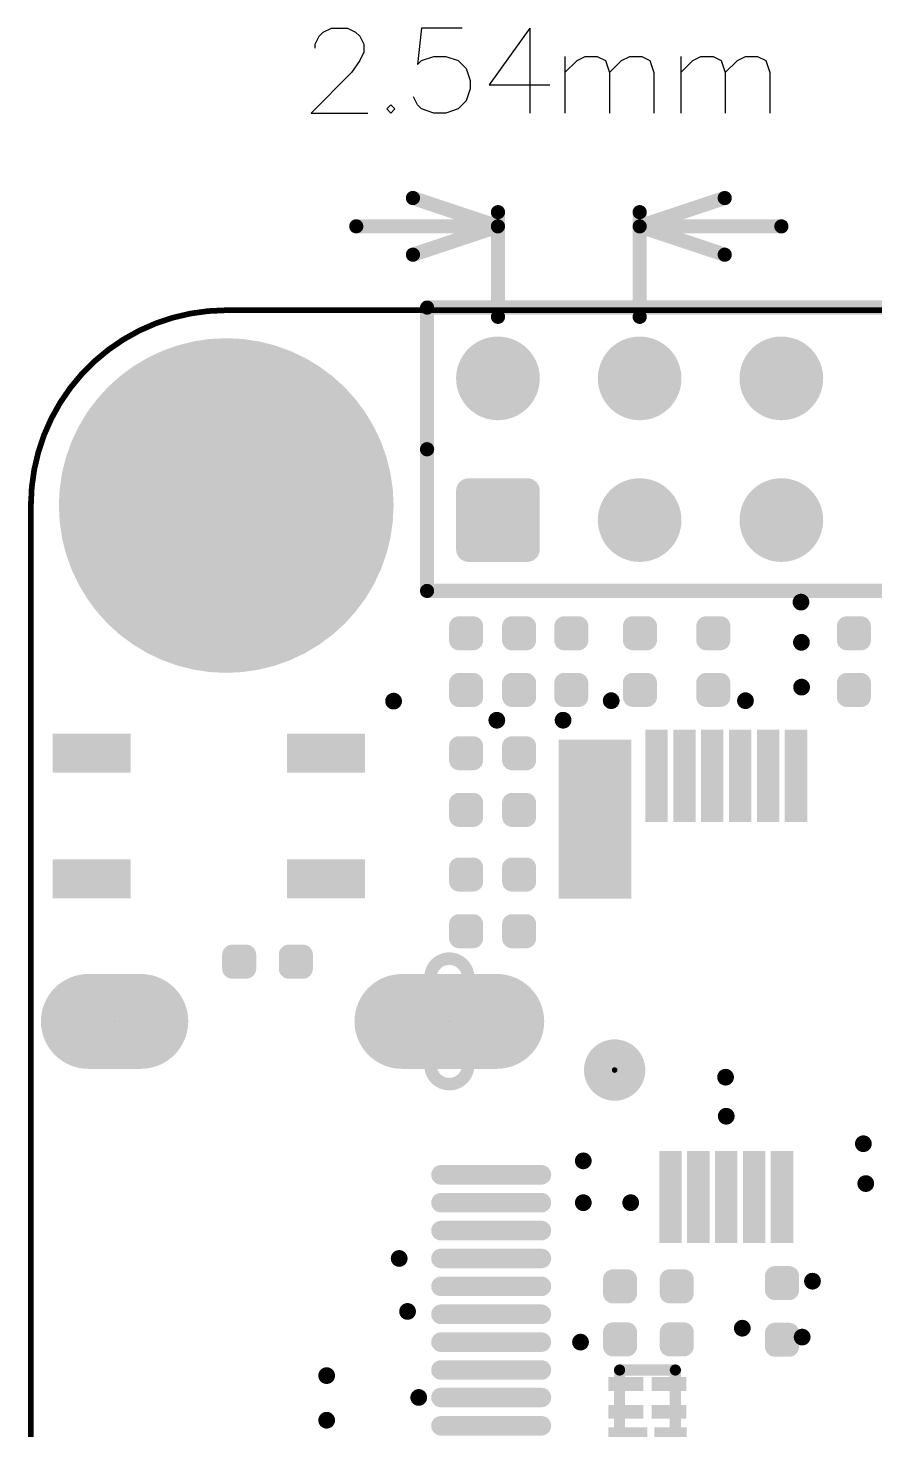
# Model space of a CAD drawing. Header units: millimetres. Extents: x 135.3 to 226.6, y 69.5 to 125.
# Drawn here: x 151.92 to 167.1, y 99.88 to 125.02 of the extents above; entities that cross this region are included whole.
import ezdxf

# ---------------------------------------------------------------- set-up
doc = ezdxf.new("R2010")
doc.units = ezdxf.units.MM
for name, color, linetype in [('Mechanical1', 6, 'Continuous'), ('Mechanical13', 56, 'Continuous'), ('Mechanical9', 56, 'Continuous'), ('PadHoleLayer', 156, 'Continuous'), ('TopSolder', 216, 'Continuous'), ('ViaHoleLayer', 16, 'Continuous')]:
    doc.layers.add(name, color=color, linetype=linetype)

# ---------------------------------------------------------------- blocks, each defined once
blk = doc.blocks.new('0402R_N_HIGHDENSITY_64')
at = {"layer": 'TopSolder', "const_width": 0.1778}
for points in [[(-0.7239, 0.127, 1), (-0.5461, 0.127, 1)], [(-0.4699, 0.127, 1), (-0.2921, 0.127, 1)], [(0.2921, 0.127, 1), (0.4699, 0.127, 1)], [(0.5461, 0.127, 1), (0.7239, 0.127, 1)], [(-0.7239, -0.127, 1), (-0.5461, -0.127, 1)], [(-0.4699, -0.127, 1), (-0.2921, -0.127, 1)], [(0.2921, -0.127, 1), (0.4699, -0.127, 1)], [(0.5461, -0.127, 1), (0.7239, -0.127, 1)]]:
    blk.add_lwpolyline(points, format="xyb", close=True, dxfattribs=at)
at = {"layer": 'TopSolder'}
for points in [[(-0.635, -0.3048), (-0.381, -0.3048), (-0.635, 0.3048), (-0.381, 0.3048)], [(0.381, -0.3048), (0.635, -0.3048), (0.381, 0.3048), (0.635, 0.3048)], [(-0.8128, -0.127), (-0.2032, -0.127), (-0.8128, 0.127), (-0.2032, 0.127)], [(0.2032, -0.127), (0.8128, -0.127), (0.2032, 0.127), (0.8128, 0.127)]]:
    blk.add_solid(points, dxfattribs=at)
blk = doc.blocks.new('0402R_N_HIGHDENSITY_81')
at = {"layer": 'TopSolder', "const_width": 0.1778}
for points in [[(-0.7239, 0.127, 1), (-0.5461, 0.127, 1)], [(-0.4699, 0.127, 1), (-0.2921, 0.127, 1)], [(0.2921, 0.127, 1), (0.4699, 0.127, 1)], [(0.5461, 0.127, 1), (0.7239, 0.127, 1)], [(-0.7239, -0.127, 1), (-0.5461, -0.127, 1)], [(-0.4699, -0.127, 1), (-0.2921, -0.127, 1)], [(0.2921, -0.127, 1), (0.4699, -0.127, 1)], [(0.5461, -0.127, 1), (0.7239, -0.127, 1)]]:
    blk.add_lwpolyline(points, format="xyb", close=True, dxfattribs=at)
at = {"layer": 'TopSolder'}
for points in [[(-0.635, -0.3048), (-0.381, -0.3048), (-0.635, 0.3048), (-0.381, 0.3048)], [(0.381, -0.3048), (0.635, -0.3048), (0.381, 0.3048), (0.635, 0.3048)], [(-0.8128, -0.127), (-0.2032, -0.127), (-0.8128, 0.127), (-0.2032, 0.127)], [(0.2032, -0.127), (0.8128, -0.127), (0.2032, 0.127), (0.8128, 0.127)]]:
    blk.add_solid(points, dxfattribs=at)
blk = doc.blocks.new('0402R_N_HIGHDENSITY_82')
at = {"layer": 'TopSolder', "const_width": 0.1778}
for points in [[(-0.7239, 0.127, 1), (-0.5461, 0.127, 1)], [(-0.4699, 0.127, 1), (-0.2921, 0.127, 1)], [(0.2921, 0.127, 1), (0.4699, 0.127, 1)], [(0.5461, 0.127, 1), (0.7239, 0.127, 1)], [(-0.7239, -0.127, 1), (-0.5461, -0.127, 1)], [(-0.4699, -0.127, 1), (-0.2921, -0.127, 1)], [(0.2921, -0.127, 1), (0.4699, -0.127, 1)], [(0.5461, -0.127, 1), (0.7239, -0.127, 1)]]:
    blk.add_lwpolyline(points, format="xyb", close=True, dxfattribs=at)
at = {"layer": 'TopSolder'}
for points in [[(-0.635, -0.3048), (-0.381, -0.3048), (-0.635, 0.3048), (-0.381, 0.3048)], [(0.381, -0.3048), (0.635, -0.3048), (0.381, 0.3048), (0.635, 0.3048)], [(-0.8128, -0.127), (-0.2032, -0.127), (-0.8128, 0.127), (-0.2032, 0.127)], [(0.2032, -0.127), (0.8128, -0.127), (0.2032, 0.127), (0.8128, 0.127)]]:
    blk.add_solid(points, dxfattribs=at)
blk = doc.blocks.new('0402R_N_HIGHDENSITY_88')
at = {"layer": 'TopSolder', "const_width": 0.1778}
for points in [[(-0.7239, 0.127, 1), (-0.5461, 0.127, 1)], [(-0.4699, 0.127, 1), (-0.2921, 0.127, 1)], [(0.2921, 0.127, 1), (0.4699, 0.127, 1)], [(0.5461, 0.127, 1), (0.7239, 0.127, 1)], [(-0.7239, -0.127, 1), (-0.5461, -0.127, 1)], [(-0.4699, -0.127, 1), (-0.2921, -0.127, 1)], [(0.2921, -0.127, 1), (0.4699, -0.127, 1)], [(0.5461, -0.127, 1), (0.7239, -0.127, 1)]]:
    blk.add_lwpolyline(points, format="xyb", close=True, dxfattribs=at)
at = {"layer": 'TopSolder'}
for points in [[(-0.635, -0.3048), (-0.381, -0.3048), (-0.635, 0.3048), (-0.381, 0.3048)], [(0.381, -0.3048), (0.635, -0.3048), (0.381, 0.3048), (0.635, 0.3048)], [(-0.8128, -0.127), (-0.2032, -0.127), (-0.8128, 0.127), (-0.2032, 0.127)], [(0.2032, -0.127), (0.8128, -0.127), (0.2032, 0.127), (0.8128, 0.127)]]:
    blk.add_solid(points, dxfattribs=at)
blk = doc.blocks.new('0402R_N_HIGHDENSITY_126')
at = {"layer": 'TopSolder', "const_width": 0.1778}
for points in [[(-0.7239, 0.127, 1), (-0.5461, 0.127, 1)], [(-0.4699, 0.127, 1), (-0.2921, 0.127, 1)], [(0.2921, 0.127, 1), (0.4699, 0.127, 1)], [(0.5461, 0.127, 1), (0.7239, 0.127, 1)], [(-0.7239, -0.127, 1), (-0.5461, -0.127, 1)], [(-0.4699, -0.127, 1), (-0.2921, -0.127, 1)], [(0.2921, -0.127, 1), (0.4699, -0.127, 1)], [(0.5461, -0.127, 1), (0.7239, -0.127, 1)]]:
    blk.add_lwpolyline(points, format="xyb", close=True, dxfattribs=at)
at = {"layer": 'TopSolder'}
for points in [[(-0.635, -0.3048), (-0.381, -0.3048), (-0.635, 0.3048), (-0.381, 0.3048)], [(0.381, -0.3048), (0.635, -0.3048), (0.381, 0.3048), (0.635, 0.3048)], [(-0.8128, -0.127), (-0.2032, -0.127), (-0.8128, 0.127), (-0.2032, 0.127)], [(0.2032, -0.127), (0.8128, -0.127), (0.2032, 0.127), (0.8128, 0.127)]]:
    blk.add_solid(points, dxfattribs=at)
blk = doc.blocks.new('0402R_N_HIGHDENSITY_127')
at = {"layer": 'TopSolder', "const_width": 0.1778}
for points in [[(-0.7239, 0.127, 1), (-0.5461, 0.127, 1)], [(-0.4699, 0.127, 1), (-0.2921, 0.127, 1)], [(0.2921, 0.127, 1), (0.4699, 0.127, 1)], [(0.5461, 0.127, 1), (0.7239, 0.127, 1)], [(-0.7239, -0.127, 1), (-0.5461, -0.127, 1)], [(-0.4699, -0.127, 1), (-0.2921, -0.127, 1)], [(0.2921, -0.127, 1), (0.4699, -0.127, 1)], [(0.5461, -0.127, 1), (0.7239, -0.127, 1)]]:
    blk.add_lwpolyline(points, format="xyb", close=True, dxfattribs=at)
at = {"layer": 'TopSolder'}
for points in [[(-0.635, -0.3048), (-0.381, -0.3048), (-0.635, 0.3048), (-0.381, 0.3048)], [(0.381, -0.3048), (0.635, -0.3048), (0.381, 0.3048), (0.635, 0.3048)], [(-0.8128, -0.127), (-0.2032, -0.127), (-0.8128, 0.127), (-0.2032, 0.127)], [(0.2032, -0.127), (0.8128, -0.127), (0.2032, 0.127), (0.8128, 0.127)]]:
    blk.add_solid(points, dxfattribs=at)
blk = doc.blocks.new('0402R_N_HIGHDENSITY_132')
at = {"layer": 'TopSolder', "const_width": 0.1778}
for points in [[(-0.7239, 0.127, 1), (-0.5461, 0.127, 1)], [(-0.4699, 0.127, 1), (-0.2921, 0.127, 1)], [(0.2921, 0.127, 1), (0.4699, 0.127, 1)], [(0.5461, 0.127, 1), (0.7239, 0.127, 1)], [(-0.7239, -0.127, 1), (-0.5461, -0.127, 1)], [(-0.4699, -0.127, 1), (-0.2921, -0.127, 1)], [(0.2921, -0.127, 1), (0.4699, -0.127, 1)], [(0.5461, -0.127, 1), (0.7239, -0.127, 1)]]:
    blk.add_lwpolyline(points, format="xyb", close=True, dxfattribs=at)
at = {"layer": 'TopSolder'}
for points in [[(-0.635, -0.3048), (-0.381, -0.3048), (-0.635, 0.3048), (-0.381, 0.3048)], [(0.381, -0.3048), (0.635, -0.3048), (0.381, 0.3048), (0.635, 0.3048)], [(-0.8128, -0.127), (-0.2032, -0.127), (-0.8128, 0.127), (-0.2032, 0.127)], [(0.2032, -0.127), (0.8128, -0.127), (0.2032, 0.127), (0.8128, 0.127)]]:
    blk.add_solid(points, dxfattribs=at)
blk = doc.blocks.new('0402R_N_HIGHDENSITY_133')
at = {"layer": 'TopSolder', "const_width": 0.1778}
for points in [[(-0.7239, 0.127, 1), (-0.5461, 0.127, 1)], [(-0.4699, 0.127, 1), (-0.2921, 0.127, 1)], [(0.2921, 0.127, 1), (0.4699, 0.127, 1)], [(0.5461, 0.127, 1), (0.7239, 0.127, 1)], [(-0.7239, -0.127, 1), (-0.5461, -0.127, 1)], [(-0.4699, -0.127, 1), (-0.2921, -0.127, 1)], [(0.2921, -0.127, 1), (0.4699, -0.127, 1)], [(0.5461, -0.127, 1), (0.7239, -0.127, 1)]]:
    blk.add_lwpolyline(points, format="xyb", close=True, dxfattribs=at)
at = {"layer": 'TopSolder'}
for points in [[(-0.635, -0.3048), (-0.381, -0.3048), (-0.635, 0.3048), (-0.381, 0.3048)], [(0.381, -0.3048), (0.635, -0.3048), (0.381, 0.3048), (0.635, 0.3048)], [(-0.8128, -0.127), (-0.2032, -0.127), (-0.8128, 0.127), (-0.2032, 0.127)], [(0.2032, -0.127), (0.8128, -0.127), (0.2032, 0.127), (0.8128, 0.127)]]:
    blk.add_solid(points, dxfattribs=at)
blk = doc.blocks.new('0402R_N_HIGHDENSITY_134')
at = {"layer": 'TopSolder', "const_width": 0.1778}
for points in [[(-0.7239, 0.127, 1), (-0.5461, 0.127, 1)], [(-0.4699, 0.127, 1), (-0.2921, 0.127, 1)], [(0.2921, 0.127, 1), (0.4699, 0.127, 1)], [(0.5461, 0.127, 1), (0.7239, 0.127, 1)], [(-0.7239, -0.127, 1), (-0.5461, -0.127, 1)], [(-0.4699, -0.127, 1), (-0.2921, -0.127, 1)], [(0.2921, -0.127, 1), (0.4699, -0.127, 1)], [(0.5461, -0.127, 1), (0.7239, -0.127, 1)]]:
    blk.add_lwpolyline(points, format="xyb", close=True, dxfattribs=at)
at = {"layer": 'TopSolder'}
for points in [[(-0.635, -0.3048), (-0.381, -0.3048), (-0.635, 0.3048), (-0.381, 0.3048)], [(0.381, -0.3048), (0.635, -0.3048), (0.381, 0.3048), (0.635, 0.3048)], [(-0.8128, -0.127), (-0.2032, -0.127), (-0.8128, 0.127), (-0.2032, 0.127)], [(0.2032, -0.127), (0.8128, -0.127), (0.2032, 0.127), (0.8128, 0.127)]]:
    blk.add_solid(points, dxfattribs=at)
blk = doc.blocks.new('0402R_N_HIGHDENSITY_135')
at = {"layer": 'TopSolder', "const_width": 0.1778}
for points in [[(-0.7239, 0.127, 1), (-0.5461, 0.127, 1)], [(-0.4699, 0.127, 1), (-0.2921, 0.127, 1)], [(0.2921, 0.127, 1), (0.4699, 0.127, 1)], [(0.5461, 0.127, 1), (0.7239, 0.127, 1)], [(-0.7239, -0.127, 1), (-0.5461, -0.127, 1)], [(-0.4699, -0.127, 1), (-0.2921, -0.127, 1)], [(0.2921, -0.127, 1), (0.4699, -0.127, 1)], [(0.5461, -0.127, 1), (0.7239, -0.127, 1)]]:
    blk.add_lwpolyline(points, format="xyb", close=True, dxfattribs=at)
at = {"layer": 'TopSolder'}
for points in [[(-0.635, -0.3048), (-0.381, -0.3048), (-0.635, 0.3048), (-0.381, 0.3048)], [(0.381, -0.3048), (0.635, -0.3048), (0.381, 0.3048), (0.635, 0.3048)], [(-0.8128, -0.127), (-0.2032, -0.127), (-0.8128, 0.127), (-0.2032, 0.127)], [(0.2032, -0.127), (0.8128, -0.127), (0.2032, 0.127), (0.8128, 0.127)]]:
    blk.add_solid(points, dxfattribs=at)
blk = doc.blocks.new('0402R_N_HIGHDENSITY_136')
at = {"layer": 'TopSolder', "const_width": 0.1778}
for points in [[(-0.7239, 0.127, 1), (-0.5461, 0.127, 1)], [(-0.4699, 0.127, 1), (-0.2921, 0.127, 1)], [(0.2921, 0.127, 1), (0.4699, 0.127, 1)], [(0.5461, 0.127, 1), (0.7239, 0.127, 1)], [(-0.7239, -0.127, 1), (-0.5461, -0.127, 1)], [(-0.4699, -0.127, 1), (-0.2921, -0.127, 1)], [(0.2921, -0.127, 1), (0.4699, -0.127, 1)], [(0.5461, -0.127, 1), (0.7239, -0.127, 1)]]:
    blk.add_lwpolyline(points, format="xyb", close=True, dxfattribs=at)
at = {"layer": 'TopSolder'}
for points in [[(-0.635, -0.3048), (-0.381, -0.3048), (-0.635, 0.3048), (-0.381, 0.3048)], [(0.381, -0.3048), (0.635, -0.3048), (0.381, 0.3048), (0.635, 0.3048)], [(-0.8128, -0.127), (-0.2032, -0.127), (-0.8128, 0.127), (-0.2032, 0.127)], [(0.2032, -0.127), (0.8128, -0.127), (0.2032, 0.127), (0.8128, 0.127)]]:
    blk.add_solid(points, dxfattribs=at)
blk = doc.blocks.new('0402R_N_HIGHDENSITY_161')
at = {"layer": 'TopSolder', "const_width": 0.1778}
for points in [[(-0.7239, 0.127, 1), (-0.5461, 0.127, 1)], [(-0.4699, 0.127, 1), (-0.2921, 0.127, 1)], [(0.2921, 0.127, 1), (0.4699, 0.127, 1)], [(0.5461, 0.127, 1), (0.7239, 0.127, 1)], [(-0.7239, -0.127, 1), (-0.5461, -0.127, 1)], [(-0.4699, -0.127, 1), (-0.2921, -0.127, 1)], [(0.2921, -0.127, 1), (0.4699, -0.127, 1)], [(0.5461, -0.127, 1), (0.7239, -0.127, 1)]]:
    blk.add_lwpolyline(points, format="xyb", close=True, dxfattribs=at)
at = {"layer": 'TopSolder'}
for points in [[(-0.635, -0.3048), (-0.381, -0.3048), (-0.635, 0.3048), (-0.381, 0.3048)], [(0.381, -0.3048), (0.635, -0.3048), (0.381, 0.3048), (0.635, 0.3048)], [(-0.8128, -0.127), (-0.2032, -0.127), (-0.8128, 0.127), (-0.2032, 0.127)], [(0.2032, -0.127), (0.8128, -0.127), (0.2032, 0.127), (0.8128, 0.127)]]:
    blk.add_solid(points, dxfattribs=at)
blk = doc.blocks.new('0402R_N_HIGHDENSITY_166')
at = {"layer": 'TopSolder', "const_width": 0.1778}
for points in [[(-0.7239, 0.127, 1), (-0.5461, 0.127, 1)], [(-0.4699, 0.127, 1), (-0.2921, 0.127, 1)], [(0.2921, 0.127, 1), (0.4699, 0.127, 1)], [(0.5461, 0.127, 1), (0.7239, 0.127, 1)], [(-0.7239, -0.127, 1), (-0.5461, -0.127, 1)], [(-0.4699, -0.127, 1), (-0.2921, -0.127, 1)], [(0.2921, -0.127, 1), (0.4699, -0.127, 1)], [(0.5461, -0.127, 1), (0.7239, -0.127, 1)]]:
    blk.add_lwpolyline(points, format="xyb", close=True, dxfattribs=at)
at = {"layer": 'TopSolder'}
for points in [[(-0.635, -0.3048), (-0.381, -0.3048), (-0.635, 0.3048), (-0.381, 0.3048)], [(0.381, -0.3048), (0.635, -0.3048), (0.381, 0.3048), (0.635, 0.3048)], [(-0.8128, -0.127), (-0.2032, -0.127), (-0.8128, 0.127), (-0.2032, 0.127)], [(0.2032, -0.127), (0.8128, -0.127), (0.2032, 0.127), (0.8128, 0.127)]]:
    blk.add_solid(points, dxfattribs=at)
blk = doc.blocks.new('D3V3F4U10LP7_167')
at = {"layer": 'Mechanical13', "const_width": 0.2}
for points in [[(1.25, 0.5), (-1.25, 0.5)], [(-1.25, -0.5), (-1.25, 0.5)], [(1.25, -0.5), (1.25, 0.5)], [(1.25, -0.5), (-1.25, -0.5)]]:
    blk.add_lwpolyline(points, dxfattribs=at)
at = {"layer": 'Mechanical13', "const_width": 0.1}
for points in [[(-1.3, 0.5, 1), (-1.2, 0.5, 1)], [(-1.3, 0.5, 1), (-1.2, 0.5, 1)], [(1.2, 0.5, 1), (1.3, 0.5, 1)], [(1.2, 0.5, 1), (1.3, 0.5, 1)], [(-1.3, -0.5, 1), (-1.2, -0.5, 1)], [(-1.3, -0.5, 1), (-1.2, -0.5, 1)], [(1.2, -0.5, 1), (1.3, -0.5, 1)], [(1.2, -0.5, 1), (1.3, -0.5, 1)]]:
    blk.add_lwpolyline(points, format="xyb", close=True, dxfattribs=at)
at = {"layer": 'TopSolder'}
for points in [[(-0.875, 0.075), (-0.875, 0.699), (-1.125, 0.075), (-1.125, 0.699)], [(-0.375, 0.075), (-0.375, 0.699), (-0.625, 0.075), (-0.625, 0.699)], [(0.225, 0.125), (0.225, 0.7), (-0.225, 0.125), (-0.225, 0.7)], [(0.625, 0.075), (0.625, 0.699), (0.375, 0.075), (0.375, 0.699)], [(1.125, 0.075), (1.125, 0.699), (0.875, 0.075), (0.875, 0.699)], [(-0.875, -0.7), (-0.875, -0.076), (-1.125, -0.7), (-1.125, -0.076)], [(-0.375, -0.7), (-0.375, -0.076), (-0.625, -0.7), (-0.625, -0.076)], [(0.225, -0.701), (0.225, -0.001), (-0.225, -0.701), (-0.225, -0.001)], [(0.625, -0.7), (0.625, -0.076), (0.375, -0.7), (0.375, -0.076)], [(1.125, -0.7), (1.125, -0.076), (0.875, -0.7), (0.875, -0.076)]]:
    blk.add_solid(points, dxfattribs=at)
blk = doc.blocks.new('0402C_N_HIGHDENSITY_183')
at = {"layer": 'TopSolder', "const_width": 0.1778}
for points in [[(-0.7239, 0.127, 1), (-0.5461, 0.127, 1)], [(-0.4699, 0.127, 1), (-0.2921, 0.127, 1)], [(0.2921, 0.127, 1), (0.4699, 0.127, 1)], [(0.5461, 0.127, 1), (0.7239, 0.127, 1)], [(-0.7239, -0.127, 1), (-0.5461, -0.127, 1)], [(-0.4699, -0.127, 1), (-0.2921, -0.127, 1)], [(0.2921, -0.127, 1), (0.4699, -0.127, 1)], [(0.5461, -0.127, 1), (0.7239, -0.127, 1)]]:
    blk.add_lwpolyline(points, format="xyb", close=True, dxfattribs=at)
at = {"layer": 'TopSolder'}
for points in [[(-0.635, -0.3048), (-0.381, -0.3048), (-0.635, 0.3048), (-0.381, 0.3048)], [(0.381, -0.3048), (0.635, -0.3048), (0.381, 0.3048), (0.635, 0.3048)], [(-0.8128, -0.127), (-0.2032, -0.127), (-0.8128, 0.127), (-0.2032, 0.127)], [(0.2032, -0.127), (0.8128, -0.127), (0.2032, 0.127), (0.8128, 0.127)]]:
    blk.add_solid(points, dxfattribs=at)
blk = doc.blocks.new('CON_HDMI_A_SMD_HD_194')
at = {"layer": 'PadHoleLayer', "const_width": 0.225}
for points in [[(-7.537, 3.838), (-6.962, 3.838, -1), (-6.962, 3.163), (-7.537, 3.163, -1)], [(6.963, 3.838), (7.538, 3.838, -1), (7.538, 3.163), (6.963, 3.163, -1)], [(-8.037, -2.163), (-6.462, -2.163, -1), (-6.462, -2.838), (-8.037, -2.838, -1)], [(6.463, -2.162), (8.038, -2.162, -1), (8.038, -2.837), (6.463, -2.837, -1)]]:
    blk.add_lwpolyline(points, format="xyb", close=True, dxfattribs=at)
at = {"layer": 'PadHoleLayer'}
for points in [[(-7.25, 3.5), (-7.25, 3.5, -1), (-7.25, 3.5), (-7.25, 3.5, -1)], [(7.25, 3.5), (7.25, 3.5, -1), (7.25, 3.5), (7.25, 3.5, -1)], [(-7.25, -2.5), (-7.25, -2.5, -1), (-7.25, -2.5), (-7.25, -2.5, -1)], [(7.25, -2.5), (7.25, -2.5, -1), (7.25, -2.5), (7.25, -2.5, -1)]]:
    blk.add_lwpolyline(points, format="xyb", close=True, dxfattribs=at)
at = {"layer": 'TopSolder'}
for points, const_width in [([(-7.25, 3.075), (-7.25, 3.925)], 1.702), ([(7.25, 3.03), (7.25, 3.97)], 1.702), ([(-7.25, -3.35), (-7.25, -1.65)], 1.702), ([(7.25, -3.35), (7.25, -1.65)], 1.702), ([(-4.5, -4.15), (-4.5, -2.35)], 0.351), ([(-4, -4.15), (-4, -2.35)], 0.351), ([(-3.5, -4.15), (-3.5, -2.35)], 0.351), ([(-3, -4.15), (-3, -2.35)], 0.351), ([(-2.5, -4.15), (-2.5, -2.35)], 0.351), ([(-2, -4.15), (-2, -2.35)], 0.351), ([(-1.5, -4.15), (-1.5, -2.35)], 0.351), ([(-1, -4.15), (-1, -2.35)], 0.351), ([(-0.5, -4.15), (-0.5, -2.35)], 0.351), ([(0, -4.15), (0, -2.35)], 0.351), ([(0.508, -4.15), (0.508, -2.35)], 0.351), ([(1, -4.15), (1, -2.35)], 0.351), ([(1.5, -4.15), (1.5, -2.35)], 0.351), ([(2, -4.15), (2, -2.35)], 0.351), ([(2.5, -4.15), (2.5, -2.35)], 0.351), ([(3, -4.15), (3, -2.35)], 0.351), ([(3.5, -4.15), (3.5, -2.35)], 0.351), ([(4, -4.15), (4, -2.35)], 0.351), ([(4.5, -4.15), (4.5, -2.35)], 0.351)]:
    blk.add_lwpolyline(points, dxfattribs=dict(at, const_width=const_width))
for points, const_width in [([(-7.675, 3.925, 1), (-6.825, 3.925, 1)], 0.851), ([(6.825, 3.97, 1), (7.675, 3.97, 1)], 0.851), ([(-7.675, 3.075, 1), (-6.825, 3.075, 1)], 0.851), ([(6.825, 3.03, 1), (7.675, 3.03, 1)], 0.851), ([(-7.675, -1.65, 1), (-6.825, -1.65, 1)], 0.851), ([(6.825, -1.65, 1), (7.675, -1.65, 1)], 0.851), ([(-4.588, -2.35, 1), (-4.412, -2.35, 1)], 0.175), ([(-4.088, -2.35, 1), (-3.912, -2.35, 1)], 0.175), ([(-3.588, -2.35, 1), (-3.412, -2.35, 1)], 0.175), ([(-3.088, -2.35, 1), (-2.912, -2.35, 1)], 0.175), ([(-2.588, -2.35, 1), (-2.412, -2.35, 1)], 0.175), ([(-2.088, -2.35, 1), (-1.912, -2.35, 1)], 0.175), ([(-1.588, -2.35, 1), (-1.412, -2.35, 1)], 0.175), ([(-1.088, -2.35, 1), (-0.912, -2.35, 1)], 0.175), ([(-0.588, -2.35, 1), (-0.412, -2.35, 1)], 0.175), ([(-0.088, -2.35, 1), (0.088, -2.35, 1)], 0.175), ([(0.42, -2.35, 1), (0.596, -2.35, 1)], 0.175), ([(0.912, -2.35, 1), (1.088, -2.35, 1)], 0.175), ([(1.412, -2.35, 1), (1.588, -2.35, 1)], 0.175), ([(1.912, -2.35, 1), (2.088, -2.35, 1)], 0.175), ([(2.412, -2.35, 1), (2.588, -2.35, 1)], 0.175), ([(2.912, -2.35, 1), (3.088, -2.35, 1)], 0.175), ([(3.412, -2.35, 1), (3.588, -2.35, 1)], 0.175), ([(3.912, -2.35, 1), (4.088, -2.35, 1)], 0.175), ([(4.412, -2.35, 1), (4.588, -2.35, 1)], 0.175), ([(-7.675, -3.35, 1), (-6.825, -3.35, 1)], 0.851), ([(6.825, -3.35, 1), (7.675, -3.35, 1)], 0.851), ([(-4.588, -4.15, 1), (-4.412, -4.15, 1)], 0.175), ([(-4.088, -4.15, 1), (-3.912, -4.15, 1)], 0.175), ([(-3.588, -4.15, 1), (-3.412, -4.15, 1)], 0.175), ([(-3.088, -4.15, 1), (-2.912, -4.15, 1)], 0.175), ([(-2.588, -4.15, 1), (-2.412, -4.15, 1)], 0.175), ([(-2.088, -4.15, 1), (-1.912, -4.15, 1)], 0.175), ([(-1.588, -4.15, 1), (-1.412, -4.15, 1)], 0.175), ([(-1.088, -4.15, 1), (-0.912, -4.15, 1)], 0.175), ([(-0.588, -4.15, 1), (-0.412, -4.15, 1)], 0.175), ([(-0.088, -4.15, 1), (0.088, -4.15, 1)], 0.175), ([(0.42, -4.15, 1), (0.596, -4.15, 1)], 0.175), ([(0.912, -4.15, 1), (1.088, -4.15, 1)], 0.175), ([(1.412, -4.15, 1), (1.588, -4.15, 1)], 0.175), ([(1.912, -4.15, 1), (2.088, -4.15, 1)], 0.175), ([(2.412, -4.15, 1), (2.588, -4.15, 1)], 0.175), ([(2.912, -4.15, 1), (3.088, -4.15, 1)], 0.175), ([(3.412, -4.15, 1), (3.588, -4.15, 1)], 0.175), ([(3.912, -4.15, 1), (4.088, -4.15, 1)], 0.175), ([(4.412, -4.15, 1), (4.588, -4.15, 1)], 0.175)]:
    blk.add_lwpolyline(points, format="xyb", close=True, dxfattribs=dict(at, const_width=const_width))
blk = doc.blocks.new('HEADER_20X2_2_54_DIP_195')
at = {"layer": 'Mechanical13', "const_width": 0.254}
for points in [[(-2.54, 25.4), (-2.54, -25.4)], [(-2.54, 25.4), (0, 25.4)], [(0, 25.4), (2.54, 25.4)], [(2.54, 25.4), (2.54, -25.4)]]:
    blk.add_lwpolyline(points, dxfattribs=at)
at = {"layer": 'Mechanical13', "const_width": 0.127}
for points in [[(-2.603, 25.4, 1), (-2.477, 25.4, 1)], [(-2.603, 25.4, 1), (-2.477, 25.4, 1)], [(-0.064, 25.4, 1), (0.064, 25.4, 1)], [(-0.064, 25.4, 1), (0.064, 25.4, 1)], [(2.477, 25.4, 1), (2.603, 25.4, 1)], [(2.477, 25.4, 1), (2.603, 25.4, 1)]]:
    blk.add_lwpolyline(points, format="xyb", close=True, dxfattribs=at)
at = {"layer": 'PadHoleLayer', "const_width": 0.45}
for points in [[(-1.495, 24.13, 1), (-1.045, 24.13, 1)], [(1.045, 24.13, 1), (1.495, 24.13, 1)], [(-1.495, 21.59, 1), (-1.045, 21.59, 1)], [(1.045, 21.59, 1), (1.495, 21.59, 1)], [(-1.495, 19.05, 1), (-1.045, 19.05, 1)], [(1.045, 19.05, 1), (1.495, 19.05, 1)]]:
    blk.add_lwpolyline(points, format="xyb", close=True, dxfattribs=at)
at = {"layer": 'TopSolder'}
for points, const_width in [([(-1.907, 24.655, 1), (-1.683, 24.655, 1)], 0.225), ([(-0.857, 24.655, 1), (-0.633, 24.655, 1)], 0.225), ([(0.895, 24.13, 1), (1.645, 24.13, 1)], 0.75), ([(-1.907, 23.605, 1), (-1.683, 23.605, 1)], 0.225), ([(-0.857, 23.605, 1), (-0.633, 23.605, 1)], 0.225), ([(-1.645, 21.59, 1), (-0.895, 21.59, 1)], 0.75), ([(0.895, 21.59, 1), (1.645, 21.59, 1)], 0.75), ([(-1.645, 19.05, 1), (-0.895, 19.05, 1)], 0.75), ([(0.895, 19.05, 1), (1.645, 19.05, 1)], 0.75)]:
    blk.add_lwpolyline(points, format="xyb", close=True, dxfattribs=dict(at, const_width=const_width))
for points in [[(-2.02, 24.655), (-2.02, 23.605), (-0.52, 24.655), (-0.52, 23.605)], [(-1.795, 24.88), (-1.795, 23.38), (-0.745, 24.88), (-0.745, 23.38)]]:
    blk.add_solid(points, dxfattribs=at)
blk = doc.blocks.new('KEY4_3X4_196')
at = {"layer": 'TopSolder'}
for points in [[(0.9, 0.35), (-0.5, 0.35), (0.9, -0.35), (-0.5, -0.35)], [(5.1, 0.35), (3.7, 0.35), (5.1, -0.35), (3.7, -0.35)], [(0.9, -1.9), (-0.5, -1.9), (0.9, -2.6), (-0.5, -2.6)], [(5.1, -1.9), (3.7, -1.9), (5.1, -2.6), (3.7, -2.6)]]:
    blk.add_solid(points, dxfattribs=at)
blk = doc.blocks.new('CON_M2_67P_B_KEY_FEMALE_200')
at = {"layer": 'PadHoleLayer'}
for points, const_width in [([(-10.4, 1.5, 1), (-9.6, 1.5, 1)], 0.8), ([(9.725, 1.5, 1), (10.275, 1.5, 1)], 0.55)]:
    blk.add_lwpolyline(points, format="xyb", close=True, dxfattribs=dict(at, const_width=const_width))
at = {"layer": 'TopSolder', "const_width": 0.0508}
for points in [[(-10.025, 1.5, 1), (-9.975, 1.5, 1)], [(9.975, 1.5, 1), (10.025, 1.5, 1)]]:
    blk.add_lwpolyline(points, format="xyb", close=True, dxfattribs=at)
at = {"layer": 'TopSolder'}
for points in [[(-8.799, 2.949), (-8.799, 4.601), (-9.201, 2.949), (-9.201, 4.601)], [(-8.299, 2.949), (-8.299, 4.601), (-8.701, 2.949), (-8.701, 4.601)], [(-7.799, 2.949), (-7.799, 4.601), (-8.201, 2.949), (-8.201, 4.601)], [(-7.299, 2.949), (-7.299, 4.601), (-7.701, 2.949), (-7.701, 4.601)], [(-6.799, 2.949), (-6.799, 4.601), (-7.201, 2.949), (-7.201, 4.601)], [(-6.299, 2.949), (-6.299, 4.601), (-6.701, 2.949), (-6.701, 4.601)], [(-5.799, 2.949), (-5.799, 4.601), (-6.201, 2.949), (-6.201, 4.601)], [(-5.299, 2.949), (-5.299, 4.601), (-5.701, 2.949), (-5.701, 4.601)], [(-4.799, 2.949), (-4.799, 4.601), (-5.201, 2.949), (-5.201, 4.601)], [(-4.299, 2.949), (-4.299, 4.601), (-4.701, 2.949), (-4.701, 4.601)], [(-3.799, 2.949), (-3.799, 4.601), (-4.201, 2.949), (-4.201, 4.601)], [(-3.299, 2.949), (-3.299, 4.601), (-3.701, 2.949), (-3.701, 4.601)], [(-2.799, 2.949), (-2.799, 4.601), (-3.201, 2.949), (-3.201, 4.601)], [(-2.299, 2.949), (-2.299, 4.601), (-2.701, 2.949), (-2.701, 4.601)], [(-1.799, 2.949), (-1.799, 4.601), (-2.201, 2.949), (-2.201, 4.601)], [(-1.299, 2.949), (-1.299, 4.601), (-1.701, 2.949), (-1.701, 4.601)], [(-0.799, 2.949), (-0.799, 4.601), (-1.201, 2.949), (-1.201, 4.601)], [(-0.299, 2.949), (-0.299, 4.601), (-0.701, 2.949), (-0.701, 4.601)], [(0.201, 2.949), (0.201, 4.601), (-0.201, 2.949), (-0.201, 4.601)], [(0.701, 2.949), (0.701, 4.601), (0.299, 2.949), (0.299, 4.601)], [(1.201, 2.949), (1.201, 4.601), (0.799, 2.949), (0.799, 4.601)], [(1.701, 2.949), (1.701, 4.601), (1.299, 2.949), (1.299, 4.601)], [(2.201, 2.949), (2.201, 4.601), (1.799, 2.949), (1.799, 4.601)], [(2.701, 2.949), (2.701, 4.601), (2.299, 2.949), (2.299, 4.601)], [(3.201, 2.949), (3.201, 4.601), (2.799, 2.949), (2.799, 4.601)], [(3.701, 2.949), (3.701, 4.601), (3.299, 2.949), (3.299, 4.601)], [(4.201, 2.949), (4.201, 4.601), (3.799, 2.949), (3.799, 4.601)], [(4.701, 2.949), (4.701, 4.601), (4.299, 2.949), (4.299, 4.601)], [(7.201, 2.949), (7.201, 4.601), (6.799, 2.949), (6.799, 4.601)], [(7.701, 2.949), (7.701, 4.601), (7.299, 2.949), (7.299, 4.601)], [(8.201, 2.949), (8.201, 4.601), (7.799, 2.949), (7.799, 4.601)], [(8.701, 2.949), (8.701, 4.601), (8.299, 2.949), (8.299, 4.601)], [(9.201, 2.949), (9.201, 4.601), (8.799, 2.949), (8.799, 4.601)], [(-9.699, -4.426), (-9.699, -1.574), (-11.001, -4.426), (-11.001, -1.574)], [(11.001, -4.426), (11.001, -1.574), (9.699, -4.426), (9.699, -1.574)], [(-9.049, -4.601), (-9.049, -2.949), (-9.451, -4.601), (-9.451, -2.949)], [(-8.549, -4.601), (-8.549, -2.949), (-8.951, -4.601), (-8.951, -2.949)], [(-8.049, -4.601), (-8.049, -2.949), (-8.451, -4.601), (-8.451, -2.949)], [(-7.549, -4.601), (-7.549, -2.949), (-7.951, -4.601), (-7.951, -2.949)], [(-7.049, -4.601), (-7.049, -2.949), (-7.451, -4.601), (-7.451, -2.949)], [(-6.549, -4.601), (-6.549, -2.949), (-6.951, -4.601), (-6.951, -2.949)], [(-6.049, -4.601), (-6.049, -2.949), (-6.451, -4.601), (-6.451, -2.949)], [(-5.549, -4.601), (-5.549, -2.949), (-5.951, -4.601), (-5.951, -2.949)], [(-5.049, -4.601), (-5.049, -2.949), (-5.451, -4.601), (-5.451, -2.949)], [(-4.549, -4.601), (-4.549, -2.949), (-4.951, -4.601), (-4.951, -2.949)], [(-4.049, -4.601), (-4.049, -2.949), (-4.451, -4.601), (-4.451, -2.949)], [(-3.549, -4.601), (-3.549, -2.949), (-3.951, -4.601), (-3.951, -2.949)], [(-3.049, -4.601), (-3.049, -2.949), (-3.451, -4.601), (-3.451, -2.949)], [(-2.549, -4.601), (-2.549, -2.949), (-2.951, -4.601), (-2.951, -2.949)], [(-2.049, -4.601), (-2.049, -2.949), (-2.451, -4.601), (-2.451, -2.949)], [(-1.549, -4.601), (-1.549, -2.949), (-1.951, -4.601), (-1.951, -2.949)], [(-1.049, -4.601), (-1.049, -2.949), (-1.451, -4.601), (-1.451, -2.949)], [(-0.549, -4.601), (-0.549, -2.949), (-0.951, -4.601), (-0.951, -2.949)], [(-0.049, -4.601), (-0.049, -2.949), (-0.451, -4.601), (-0.451, -2.949)], [(0.451, -4.601), (0.451, -2.949), (0.049, -4.601), (0.049, -2.949)], [(0.951, -4.601), (0.951, -2.949), (0.549, -4.601), (0.549, -2.949)], [(1.451, -4.601), (1.451, -2.949), (1.049, -4.601), (1.049, -2.949)], [(1.951, -4.601), (1.951, -2.949), (1.549, -4.601), (1.549, -2.949)], [(2.451, -4.601), (2.451, -2.949), (2.049, -4.601), (2.049, -2.949)], [(2.951, -4.601), (2.951, -2.949), (2.549, -4.601), (2.549, -2.949)], [(3.451, -4.601), (3.451, -2.949), (3.049, -4.601), (3.049, -2.949)], [(3.951, -4.601), (3.951, -2.949), (3.549, -4.601), (3.549, -2.949)], [(4.451, -4.601), (4.451, -2.949), (4.049, -4.601), (4.049, -2.949)], [(6.951, -4.601), (6.951, -2.949), (6.549, -4.601), (6.549, -2.949)], [(7.451, -4.601), (7.451, -2.949), (7.049, -4.601), (7.049, -2.949)], [(7.951, -4.601), (7.951, -2.949), (7.549, -4.601), (7.549, -2.949)], [(8.451, -4.601), (8.451, -2.949), (8.049, -4.601), (8.049, -2.949)], [(8.951, -4.601), (8.951, -2.949), (8.549, -4.601), (8.549, -2.949)], [(9.451, -4.601), (9.451, -2.949), (9.049, -4.601), (9.049, -2.949)]]:
    blk.add_solid(points, dxfattribs=at)

msp = doc.modelspace()

# ---------------------------------------------------------------- linework, layer by layer
at = {"layer": 'Mechanical1', "const_width": 0.102}
msp.add_lwpolyline([(151.976, 116.455, -0.414214), (155.477, 119.956)], format="xyb", dxfattribs=at)
for points in [[(155.477, 119.956), (213.477, 119.956)], [(151.976, 83.484), (151.976, 116.515)]]:
    msp.add_lwpolyline(points, dxfattribs=at)
at = {"layer": 'Mechanical1', "const_width": 0.0508}
for points in [[(155.452, 119.956, 1), (155.502, 119.956, 1)], [(155.452, 119.956, 1), (155.502, 119.956, 1)], [(151.95, 116.515, 1), (152.001, 116.515, 1)], [(151.95, 116.455, 1), (152.001, 116.455, 1)]]:
    msp.add_lwpolyline(points, format="xyb", close=True, dxfattribs=at)
at = {"layer": 'Mechanical9'}
for p, q in [((157.144, 124.87), (157.216, 124.943)), ((157.216, 124.943), (157.362, 125.015)), ((157.362, 125.015), (157.652, 125.015)), ((157.652, 125.015), (157.797, 124.943)), ((157.797, 124.943), (157.869, 124.87)), ((158.98, 125.015), (158.907, 124.362)), ((159.705, 125.015), (158.98, 125.015)), ((160.917, 125.015), (160.191, 124)), ((160.917, 125.015), (160.917, 123.492)), ((157.071, 124.725), (157.144, 124.87)), ((157.071, 124.653), (157.071, 124.725)), ((157.869, 124.87), (157.942, 124.725)), ((157.942, 124.725), (157.942, 124.58)), ((157.869, 124.435), (157.724, 124.217)), ((157.942, 124.58), (157.869, 124.435)), ((158.907, 124.362), (158.98, 124.435)), ((158.98, 124.435), (159.197, 124.508)), ((159.197, 124.508), (159.415, 124.508)), ((159.415, 124.508), (159.633, 124.435)), ((159.633, 124.435), (159.778, 124.29)), ((161.548, 124.508), (161.548, 123.492)), ((161.548, 124.217), (161.766, 124.435)), ((161.766, 124.435), (161.911, 124.508)), ((161.911, 124.508), (162.128, 124.508)), ((162.128, 124.508), (162.274, 124.435)), ((162.274, 124.435), (162.346, 124.217)), ((162.346, 124.217), (162.564, 124.435)), ((162.564, 124.435), (162.709, 124.508)), ((162.709, 124.508), (162.927, 124.508)), ((162.927, 124.508), (163.072, 124.435)), ((163.072, 124.435), (163.144, 124.217)), ((163.623, 124.508), (163.623, 123.492)), ((163.623, 124.217), (163.841, 124.435)), ((163.841, 124.435), (163.986, 124.508)), ((163.986, 124.508), (164.204, 124.508)), ((164.204, 124.508), (164.349, 124.435)), ((164.349, 124.435), (164.421, 124.217)), ((164.421, 124.217), (164.639, 124.435)), ((164.639, 124.435), (164.784, 124.508)), ((164.784, 124.508), (165.002, 124.508)), ((165.002, 124.508), (165.147, 124.435)), ((165.147, 124.435), (165.219, 124.217)), ((157.724, 124.217), (156.999, 123.492)), ((159.778, 124.29), (159.85, 124.072)), ((162.346, 124.217), (162.346, 123.492)), ((163.144, 124.217), (163.144, 123.492)), ((164.421, 124.217), (164.421, 123.492)), ((165.219, 124.217), (165.219, 123.492)), ((159.85, 123.927), (159.778, 123.709)), ((159.85, 124.072), (159.85, 123.927)), ((160.191, 124), (161.28, 124)), ((158.907, 123.637), (158.834, 123.782)), ((159.778, 123.709), (159.633, 123.564)), ((156.999, 123.492), (158.015, 123.492)), ((158.428, 123.637), (158.356, 123.564)), ((158.356, 123.564), (158.428, 123.492)), ((158.501, 123.564), (158.428, 123.637)), ((158.428, 123.492), (158.501, 123.564)), ((158.98, 123.564), (158.907, 123.637)), ((159.197, 123.492), (158.98, 123.564)), ((159.415, 123.492), (159.197, 123.492)), ((159.633, 123.564), (159.415, 123.492))]:
    msp.add_line(p, q, dxfattribs=at)
at = {"layer": 'Mechanical9', "const_width": 0.254}
for points in [[(158.823, 121.968), (160.347, 121.46)], [(162.887, 121.46), (164.411, 121.968)], [(160.347, 119.838), (160.347, 121.714)], [(162.887, 119.838), (162.887, 121.714)], [(157.807, 121.46), (160.347, 121.46)], [(158.823, 120.952), (160.347, 121.46)], [(162.887, 121.46), (165.427, 121.46)], [(162.887, 121.46), (164.411, 120.952)]]:
    msp.add_lwpolyline(points, dxfattribs=at)
at = {"layer": 'Mechanical9', "const_width": 0.127}
for points in [[(158.76, 121.968, 1), (158.887, 121.968, 1)], [(164.348, 121.968, 1), (164.475, 121.968, 1)], [(160.284, 121.714, 1), (160.411, 121.714, 1)], [(162.824, 121.714, 1), (162.951, 121.714, 1)], [(157.744, 121.46, 1), (157.871, 121.46, 1)], [(160.284, 121.46, 1), (160.411, 121.46, 1)], [(160.284, 121.46, 1), (160.411, 121.46, 1)], [(160.284, 121.46, 1), (160.411, 121.46, 1)], [(162.824, 121.46, 1), (162.951, 121.46, 1)], [(162.824, 121.46, 1), (162.951, 121.46, 1)], [(162.824, 121.46, 1), (162.951, 121.46, 1)], [(165.364, 121.46, 1), (165.491, 121.46, 1)], [(158.76, 120.952, 1), (158.887, 120.952, 1)], [(164.348, 120.952, 1), (164.475, 120.952, 1)], [(160.284, 119.838, 1), (160.411, 119.838, 1)], [(162.824, 119.838, 1), (162.951, 119.838, 1)]]:
    msp.add_lwpolyline(points, format="xyb", close=True, dxfattribs=at)
at = {"layer": 'PadHoleLayer', "const_width": 1.4}
msp.add_lwpolyline([(154.777, 116.455, 1), (156.177, 116.455, 1)], format="xyb", close=True, dxfattribs=at)
at = {"layer": 'TopSolder', "const_width": 3}
msp.add_lwpolyline([(153.977, 116.455, 1), (156.977, 116.455, 1)], format="xyb", close=True, dxfattribs=at)
at = {"layer": 'ViaHoleLayer', "const_width": 0.15}
for points in [[(165.704, 114.723, 1), (165.854, 114.723, 1)], [(165.712, 114.002, 1), (165.862, 114.002, 1)], [(162.302, 112.956, 1), (162.452, 112.956, 1)], [(164.709, 112.956, 1), (164.859, 112.956, 1)], [(165.715, 113.199, 1), (165.865, 113.199, 1)], [(158.402, 112.948, 1), (158.552, 112.948, 1)], [(160.252, 112.606, 1), (160.402, 112.606, 1)], [(161.44, 112.606, 1), (161.59, 112.606, 1)], [(164.352, 106.206, 1), (164.502, 106.206, 1)], [(164.364, 105.506, 1), (164.514, 105.506, 1)], [(166.822, 105.013, 1), (166.972, 105.013, 1)], [(161.802, 104.706, 1), (161.952, 104.706, 1)], [(166.865, 104.299, 1), (167.015, 104.299, 1)], [(161.802, 103.956, 1), (161.952, 103.956, 1)], [(162.652, 103.956, 1), (162.802, 103.956, 1)], [(158.502, 102.956, 1), (158.652, 102.956, 1)], [(165.91, 102.549, 1), (166.06, 102.549, 1)], [(158.652, 102.006, 1), (158.802, 102.006, 1)], [(164.652, 101.706, 1), (164.802, 101.706, 1)], [(161.752, 101.456, 1), (161.902, 101.456, 1)], [(165.725, 101.546, 1), (165.875, 101.546, 1)], [(157.202, 100.856, 1), (157.352, 100.856, 1)], [(158.852, 100.464, 1), (159.002, 100.464, 1)], [(157.202, 100.056, 1), (157.352, 100.056, 1)]]:
    msp.add_lwpolyline(points, format="xyb", close=True, dxfattribs=at)

# ---------------------------------------------------------------- block references
for name, p, rotation in [('HEADER_20X2_2_54_DIP_195', (184.477, 117.464), 90), ('0402R_N_HIGHDENSITY_127', (159.777, 113.656), 90), ('0402R_N_HIGHDENSITY_161', (160.727, 113.656), 90), ('0402R_N_HIGHDENSITY_126', (161.662, 113.656), 90), ('0402R_N_HIGHDENSITY_82', (162.892, 113.658), 90), ('0402R_N_HIGHDENSITY_81', (164.207, 113.657), 90), ('0402R_N_HIGHDENSITY_64', (166.727, 113.656), 270), ('KEY4_3X4_196', (152.867, 112.013), 360), ('CON_M2_67P_B_KEY_FEMALE_200', (172.439, 107.834), 180), ('0402R_N_HIGHDENSITY_166', (159.777, 111.506), 90), ('0402C_N_HIGHDENSITY_183', (160.727, 111.506), 90), ('0402R_N_HIGHDENSITY_136', (159.777, 109.331), 270), ('0402R_N_HIGHDENSITY_88', (160.727, 109.331), 270), ('0402R_N_HIGHDENSITY_135', (156.217, 108.277), 360), ('CON_HDMI_A_SMD_HD_194', (156.976, 99.956), 90), ('0402R_N_HIGHDENSITY_132', (165.439, 102.006), 90), ('0402R_N_HIGHDENSITY_134', (163.044, 102.456), 180), ('0402R_N_HIGHDENSITY_133', (163.044, 101.506), 180), ('D3V3F4U10LP7_167', (163.027, 99.706), 270)]:
    msp.add_blockref(name, p, dxfattribs=dict(rotation=rotation))

doc.saveas('drawing.dxf')
